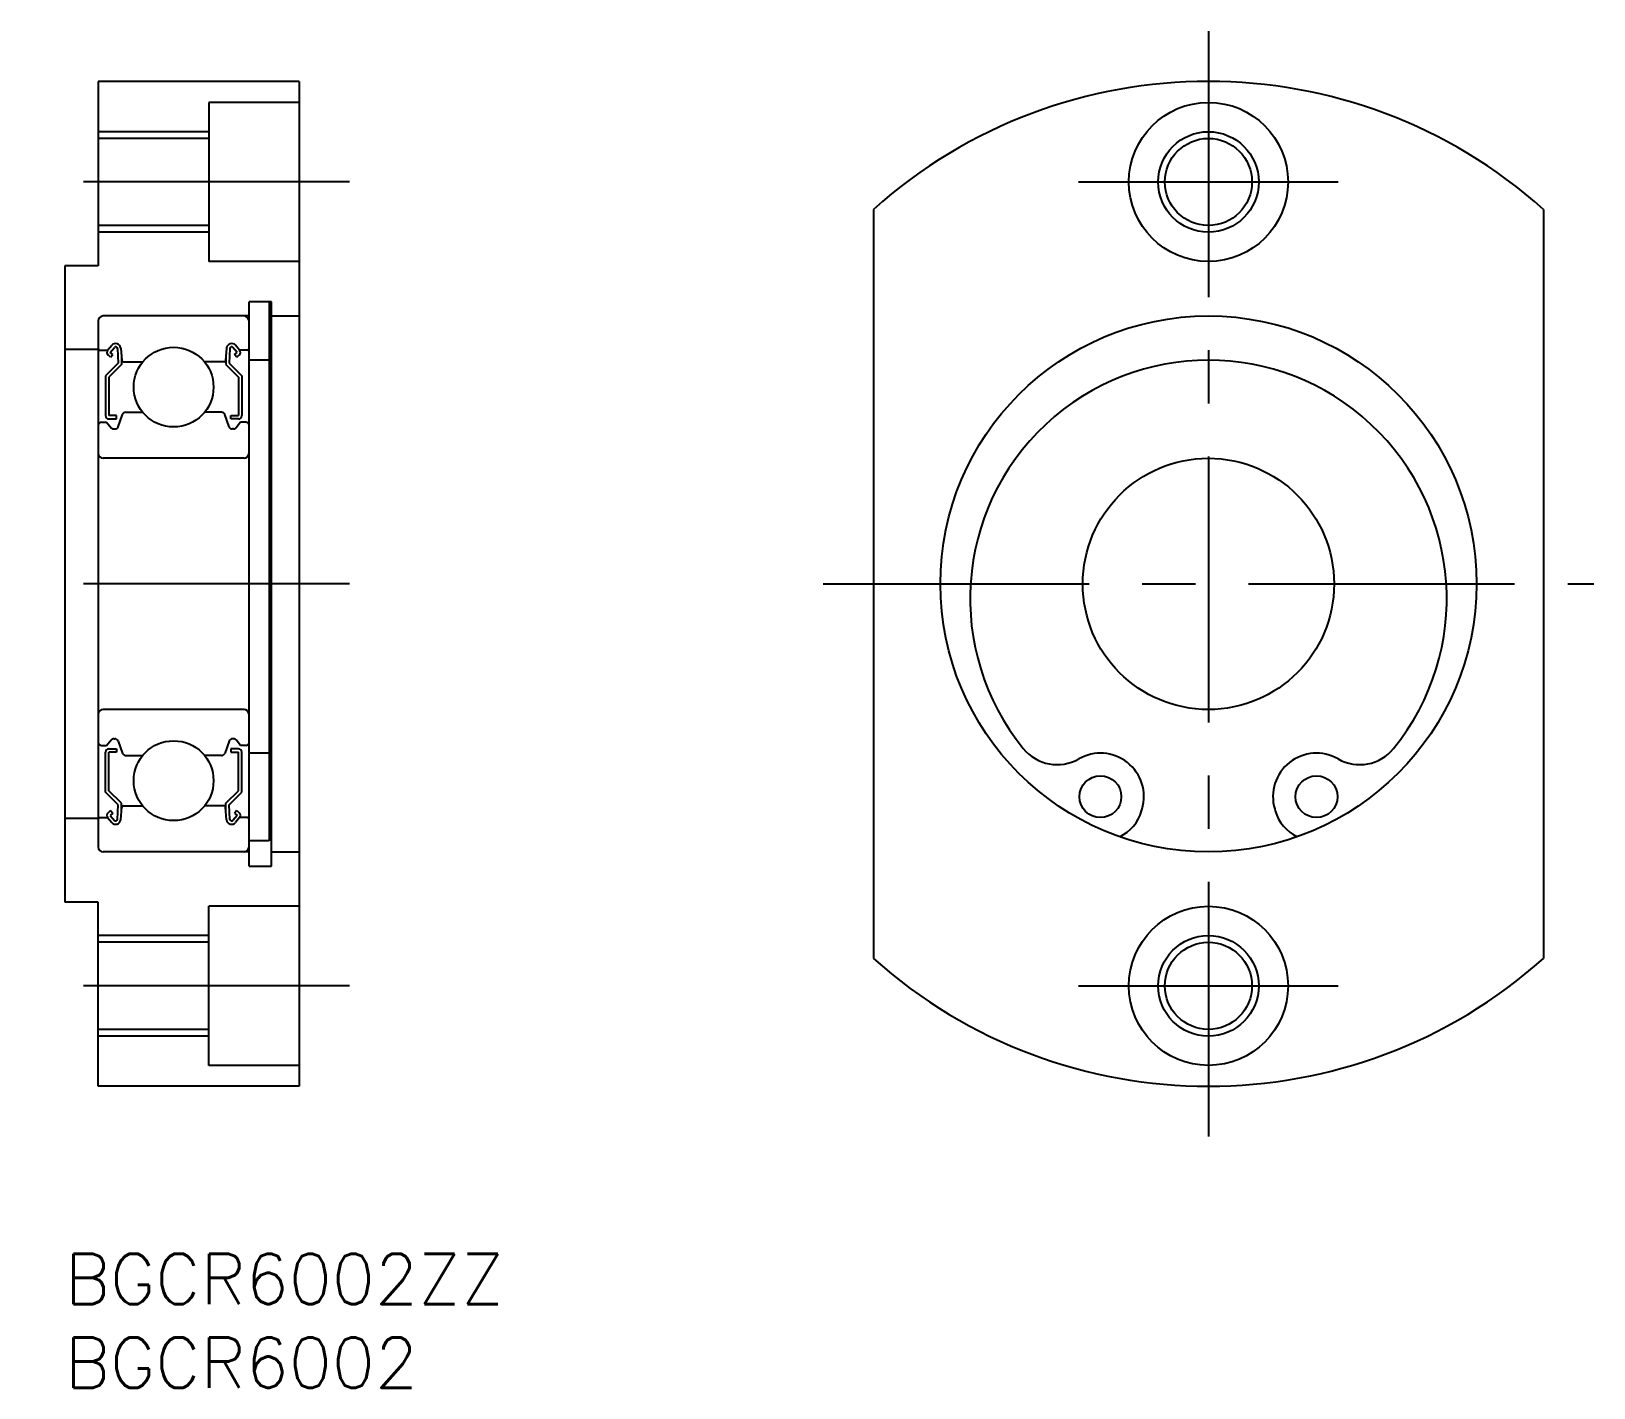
# Model space of a CAD drawing. Extents: x -2 to 91.3, y -8 to 73.
import ezdxf

# ---------------------------------------------------------------- set-up
doc = ezdxf.new("R2010")
doc.units = 0
doc.header["$LTSCALE"] = 0.5
doc.linetypes.add('CENTER', pattern=[50.8, 31.75, -6.35, 6.35, -6.35])
for name, color, linetype in [('MSM_CENTER', 1, 'CENTER'), ('MSM_CONTINUOUS', 7, 'CONTINUOUS'), ('MSM_NARROW', 5, 'CONTINUOUS'), ('MSM_PART_NUMBER', 7, 'CONTINUOUS')]:
    doc.layers.add(name, color=color, linetype=linetype)
doc.styles.get("Standard").update_dxf_attribs({"font": 'txt.shx', "height": 3, "bigfont": 'bigfont.shx'})

# ---------------------------------------------------------------- blocks, each defined once
blk = doc.blocks.new('*U4')
at = {"layer": 'MSM_PART_NUMBER'}
blk.add_text('BGCR6002ZZ', height=3, dxfattribs=at).set_placement((0, -3))
blk = doc.blocks.new('*U5')
at = {"layer": 'MSM_PART_NUMBER'}
blk.add_text('BGCR6002', height=3, dxfattribs=at).set_placement((0, -8))

msp = doc.modelspace()

# ---------------------------------------------------------------- linework, layer by layer
at = {"layer": 'MSM_CENTER'}
for p, q in [((68.268, 73), (68.268, 7)), ((17, 64), (-1, 64)), ((60.518, 64), (76.018, 64)), ((17, 40), (-2, 40)), ((45.268, 40), (91.268, 40)), ((17, 16), (-1, 16)), ((60.518, 16), (76.018, 16))]:
    msp.add_line(p, q, dxfattribs=at)
at = {"layer": 'MSM_CONTINUOUS'}
for p, q in [((14, 70), (2, 70)), ((2, 70), (2, 59)), ((14, 70), (14, 10)), ((14, 68.75), (8.6, 68.75)), ((8.6, 68.75), (8.6, 59.25)), ((8.6, 66.6), (2, 66.6)), ((48.268, 62.361), (48.268, 17.639)), ((88.268, 62.361), (88.268, 17.639)), ((8.6, 61.4), (2, 61.4)), ((0, 59), (0, 21)), ((2, 59), (0, 59)), ((14, 59.25), (8.6, 59.25)), ((11, 56), (2.3, 56)), ((11, 23.15), (11, 56.85)), ((12.35, 56.85, -1.3), (11, 56.85, -1.3)), ((12.2, 56.85), (12.2, 24.65)), ((12.35, 23.15, -0.1), (12.35, 56.85, -0.1)), ((12.35, 56, -1.3), (14, 56, -1.3)), ((2, 55.7), (2, 24.3)), ((2.56, 53.95), (2.81, 54.247)), ((2.713, 53.821), (2.963, 54.119)), ((10.287, 53.821), (10.037, 54.119)), ((10.44, 53.95), (10.19, 54.247)), ((2, 54), (0, 54)), ((2.1, 53.95), (2.56, 53.95)), ((3.183, 53.183), (2.433, 52.433)), ((2.738, 53.54), (2.585, 53.668)), ((2.866, 53.693), (2.713, 53.821)), ((2.738, 53.54), (2.866, 53.693)), ((3.14, 54.06), (3.183, 53.183)), ((3.338, 54.081), (3.403, 53.341)), ((3.383, 53.57), (3.383, 53.1)), ((3.503, 53.25), (4.651, 53.25)), ((9.497, 53.25), (8.349, 53.25)), ((9.662, 54.081), (9.597, 53.341)), ((9.617, 53.57), (9.617, 53.1)), ((9.86, 54.06), (9.817, 53.183)), ((9.817, 53.183), (10.567, 52.433)), ((10.134, 53.693), (10.287, 53.821)), ((10.262, 53.54), (10.134, 53.693)), ((10.262, 53.54), (10.415, 53.668)), ((10.9, 53.95), (10.44, 53.95)), ((12.2, 53.35, -1.3), (11, 53.35, -1.3)), ((2.433, 52.433), (2.433, 50.05)), ((3.383, 53.1), (2.633, 52.35)), ((2.633, 52.35), (2.633, 50.05)), ((9.617, 53.1), (10.367, 52.35)), ((10.367, 52.35), (10.367, 50.05)), ((10.567, 52.433), (10.567, 50.05)), ((2.2, 49.65), (2.5, 49.65)), ((2.5, 49.65), (2.776, 49.321)), ((3.083, 50.05), (2.633, 50.05)), ((2.633, 49.85), (3.083, 49.85)), ((3.083, 49.85), (3.083, 50.05)), ((3.182, 49.382), (3.45, 50.118)), ((3.638, 50.25), (4.651, 50.25)), ((9.362, 50.25), (8.349, 50.25)), ((9.818, 49.382), (9.55, 50.118)), ((9.917, 50.05), (10.367, 50.05)), ((9.917, 49.85), (9.917, 50.05)), ((10.367, 49.85), (9.917, 49.85)), ((10.5, 49.65), (10.224, 49.321)), ((10.8, 49.65), (10.5, 49.65)), ((2.929, 49.25), (2.994, 49.25)), ((10.071, 49.25), (10.006, 49.25)), ((10.7, 47.5), (2.3, 47.5)), ((10.7, 32.5), (2.3, 32.5)), ((2.2, 30.35), (2.5, 30.35)), ((2.433, 27.567), (2.433, 29.95)), ((2.5, 30.35), (2.776, 30.679)), ((2.633, 30.15), (3.083, 30.15)), ((2.633, 27.65), (2.633, 29.95)), ((3.083, 29.95), (2.633, 29.95)), ((2.929, 30.75), (2.994, 30.75)), ((3.083, 30.15), (3.083, 29.95)), ((3.182, 30.618), (3.45, 29.882)), ((9.818, 30.618), (9.55, 29.882)), ((10.367, 30.15), (9.917, 30.15)), ((9.917, 30.15), (9.917, 29.95)), ((9.917, 29.95), (10.367, 29.95)), ((10.071, 30.75), (10.006, 30.75)), ((10.5, 30.35), (10.224, 30.679)), ((10.367, 27.65), (10.367, 29.95)), ((10.8, 30.35), (10.5, 30.35)), ((10.567, 27.567), (10.567, 29.95)), ((12.2, 29.893, -1.3), (11, 29.893, -1.3)), ((3.638, 29.75), (4.651, 29.75)), ((9.362, 29.75), (8.349, 29.75)), ((3.183, 26.817), (2.433, 27.567)), ((3.383, 26.9), (2.633, 27.65)), ((9.617, 26.9), (10.367, 27.65)), ((9.817, 26.817), (10.567, 27.567)), ((2.738, 26.46), (2.585, 26.332)), ((2.866, 26.307), (2.713, 26.179)), ((2.713, 26.179), (2.963, 25.881)), ((2.738, 26.46), (2.866, 26.307)), ((3.14, 25.94), (3.183, 26.817)), ((3.338, 25.919), (3.403, 26.659)), ((3.383, 26.43), (3.383, 26.9)), ((3.503, 26.75), (4.651, 26.75)), ((9.497, 26.75), (8.349, 26.75)), ((9.662, 25.919), (9.597, 26.659)), ((9.617, 26.43), (9.617, 26.9)), ((9.86, 25.94), (9.817, 26.817)), ((10.287, 26.179), (10.037, 25.881)), ((10.262, 26.46), (10.134, 26.307)), ((10.134, 26.307), (10.287, 26.179)), ((10.262, 26.46), (10.415, 26.332)), ((64.279, 26.444), (64.312, 26.559)), ((72.224, 26.559), (72.258, 26.444)), ((2, 26), (0, 26)), ((2.1, 26.05), (2.56, 26.05)), ((2.56, 26.05), (2.81, 25.753)), ((10.44, 26.05), (10.19, 25.753)), ((10.9, 26.05), (10.44, 26.05)), ((12.2, 24.65, -1.3), (11, 24.65, -1.3)), ((11, 24), (2.3, 24)), ((12.35, 24, -1.3), (14, 24, -1.3)), ((11, 23.15, -1.3), (12.35, 23.15, -1.3)), ((2, 21), (0, 21)), ((2, 10), (2, 21)), ((14, 20.75), (8.6, 20.75)), ((8.6, 11.25), (8.6, 20.75)), ((8.6, 18.6), (2, 18.6)), ((8.6, 13.4), (2, 13.4)), ((14, 11.25), (8.6, 11.25)), ((14, 10), (2, 10))]:
    msp.add_line(p, q, dxfattribs=at)
for centre, radius in [((68.268, 64), 4.75), ((68.268, 64), 2.6), ((68.268, 40), 16), ((6.5, 51.75), 2.381), ((6.5, 51.75), 2.381), ((68.268, 40), 7.5), ((6.5, 28.25), 2.381), ((6.5, 28.25), 2.381), ((61.818, 27.293), 1.25), ((74.718, 27.293), 1.25), ((68.268, 16), 4.75), ((68.268, 16), 2.6)]:
    msp.add_circle(centre, radius, dxfattribs=at)
for centre, radius, start, end in [((68.268, 40), 30, 48.18969, 131.81031), ((2.3, 55.7), 0.3, 90, 180), ((10.7, 55.7), 0.3, 0, 90), ((3.039, 54.055), 0.3, 4.99676, 140.00022), ((3.04, 54.055), 0.1, 2.81982, 140.00331), ((9.961, 54.055), 0.3, 39.99978, 175.00324), ((9.96, 54.055), 0.1, 39.99669, 177.18018), ((2.1, 54.05), 0.1, 180, 270), ((2.713, 53.821), 0.2, 140.00022, 230.08482), ((3.503, 53.35), 0.1, 184.99676, 269.9995), ((9.497, 53.35), 0.1, 270.0005, 355.00324), ((10.287, 53.821), 0.2, 309.91518, 39.99978), ((10.9, 54.05), 0.1, 270, 0), ((68.268, 39.125), 14.225, 320.98486, 219.01514), ((2.2, 49.45), 0.2, 90, 180), ((2.633, 50.05), 0.2, 180, 270), ((3.638, 50.05), 0.2, 90, 159.9919), ((9.362, 50.05), 0.2, 20.0081, 90), ((10.367, 50.05), 0.2, 270, 0), ((10.8, 49.45), 0.2, 0, 90), ((2.929, 49.45), 0.2, 219.99622, 270), ((2.994, 49.45), 0.2, 270, 339.9919), ((10.006, 49.45), 0.2, 200.0081, 270), ((10.071, 49.45), 0.2, 270, 320.00378), ((2.3, 47.8), 0.3, 180, 270), ((10.7, 47.8), 0.3, 270, 0), ((2.3, 32.2), 0.3, 90, 180), ((10.7, 32.2), 0.3, 0, 90), ((2.2, 30.55), 0.2, 180, 270), ((2.633, 29.95), 0.2, 90, 180), ((2.929, 30.55), 0.2, 90, 140.00378), ((2.994, 30.55), 0.2, 20.0081, 90), ((3.638, 29.95), 0.2, 200.0081, 270), ((9.362, 29.95), 0.2, 270, 339.9919), ((10.006, 30.55), 0.2, 90, 159.9919), ((10.071, 30.55), 0.2, 39.99622, 90), ((10.367, 29.95), 0.2, 0, 90), ((10.8, 30.55), 0.2, 270, 0), ((59.236, 31.807), 2.6, 219.01514, 299.77618), ((61.818, 27.293), 2.6, 343.60021, 119.77618), ((74.718, 27.293), 2.6, 60.22382, 196.39979), ((77.301, 31.807), 2.6, 240.22382, 320.98486), ((2.713, 26.179), 0.2, 129.91518, 219.99978), ((3.503, 26.65), 0.1, 90.0005, 175.00324), ((9.497, 26.65), 0.1, 4.99676, 89.9995), ((10.287, 26.179), 0.2, 320.00022, 50.08482), ((61.88, 27.15), 2.5, 295.91717, 343.60021), ((74.656, 27.15), 2.5, 196.39979, 244.08283), ((2.1, 25.95), 0.1, 90, 180), ((3.039, 25.945), 0.3, 219.99978, 355.00324), ((3.04, 25.945), 0.1, 219.99669, 357.18018), ((9.961, 25.945), 0.3, 184.99676, 320.00022), ((9.96, 25.945), 0.1, 182.81982, 320.00331), ((10.9, 25.95), 0.1, 0, 90), ((2.3, 24.3), 0.3, 180, 270), ((10.7, 24.3), 0.3, 270, 0), ((68.268, 40), 30, 228.18969, 311.81031)]:
    msp.add_arc(centre, radius, start, end, dxfattribs=at)
at = {"layer": 'MSM_NARROW'}
for p, q in [((8.6, 67), (2, 67)), ((8.6, 61), (2, 61)), ((8.6, 19), (2, 19)), ((8.6, 13), (2, 13))]:
    msp.add_line(p, q, dxfattribs=at)
for centre in [(68.268, 64), (68.268, 16)]:
    msp.add_circle(centre, 3, dxfattribs=at)

# ---------------------------------------------------------------- block references
at = {"layer": 'MSM_CONTINUOUS'}
for name in ['*U4', '*U5']:
    msp.add_blockref(name, (0, 0), dxfattribs=at)

doc.saveas('drawing.dxf')
